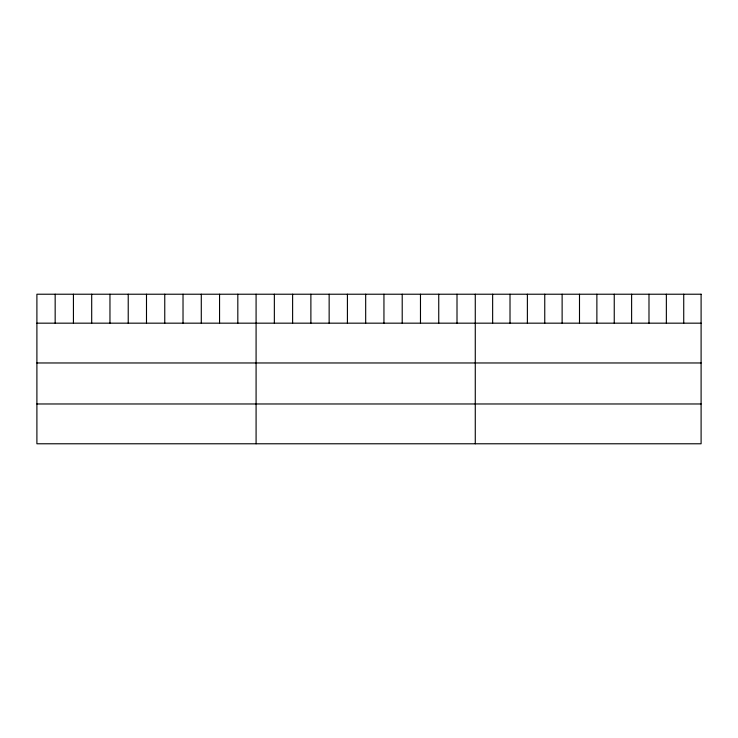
<?xml version="1.0" encoding="UTF-8"?>
<svg xmlns="http://www.w3.org/2000/svg" width="738" height="738" viewBox="0 0 738 738"><rect width="100%" height="100%" fill="white"/><g stroke="black" fill="none" stroke-linecap="round" stroke-linejoin="round"><path stroke-width="1.11" d="M36.9 323.17L701.1 323.17M36.9 362.967L701.1 362.967M36.9 403.972L701.1 403.972M683.729 294.222L683.729 323.17M666.359 294.222L666.359 323.17M648.988 294.222L648.988 323.17M631.617 294.222L631.617 323.17M614.247 294.222L614.247 323.17M596.876 294.222L596.876 323.17M579.496 294.222L579.496 323.17M562.125 294.222L562.125 323.17M544.755 294.222L544.755 323.17M527.384 294.222L527.384 323.17M510.013 294.222L510.013 323.17M492.643 294.222L492.643 323.17M475.272 294.222L475.272 443.778M457.006 294.222L457.006 323.17M438.741 294.222L438.741 323.17M420.476 294.222L420.476 323.17M402.21 294.222L402.21 323.17M383.945 294.222L383.945 323.17M365.679 294.222L365.679 323.17M347.413 294.222L347.413 323.17M329.148 294.222L329.148 323.17M310.882 294.222L310.882 323.17M292.617 294.222L292.617 323.17M274.351 294.222L274.351 323.17M256.086 294.222L256.086 443.778M237.821 294.222L237.821 323.17M219.555 294.222L219.555 323.17M201.289 294.222L201.289 323.17M183.024 294.222L183.024 323.17M164.758 294.222L164.758 323.17M146.493 294.222L146.493 323.17M128.227 294.222L128.227 323.17M109.962 294.222L109.962 323.17M91.697 294.222L91.697 323.17M73.431 294.222L73.431 323.17M55.165 294.222L55.165 323.17M701.1 294.222L36.9 294.222L36.9 443.778L701.1 443.778L701.1 294.222"/></g></svg>
